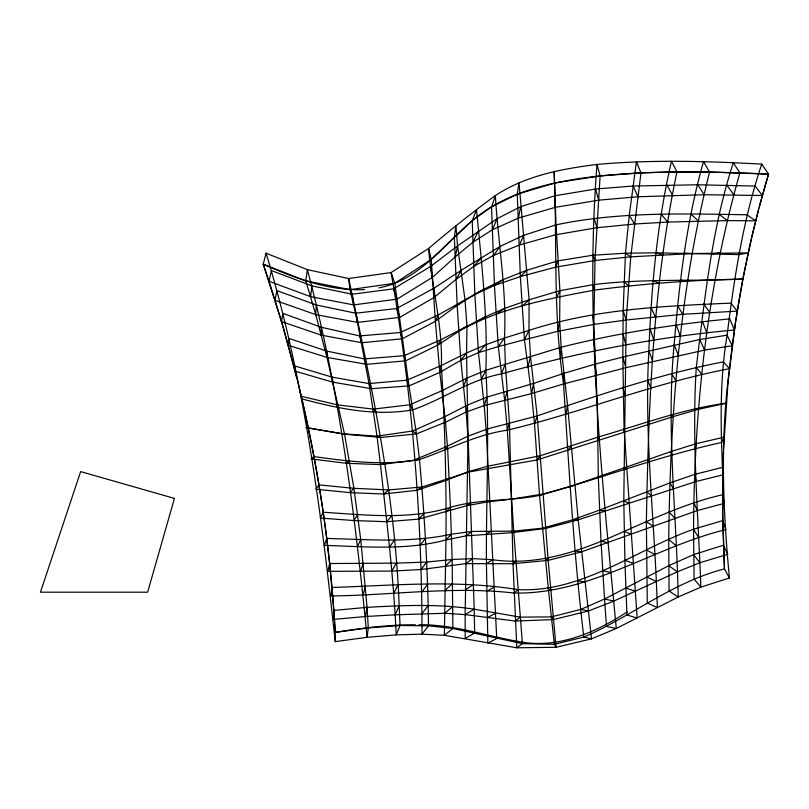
<?xml version="1.0" encoding="UTF-8"?>
<svg xmlns="http://www.w3.org/2000/svg" width="809" height="809" viewBox="0 0 809 809"><rect width="100%" height="100%" fill="white"/><g stroke="black" fill="none" stroke-linecap="round" stroke-linejoin="round"><path stroke-width="1.21" d="M266.06 253.187L263.228 264.199C293.728 353.118 314.954 445.203 326.735 538.46L324.328 545.377C364.879 546.591 406.29 550.646 445.971 539.927C446.497 481.739 444.829 423.562 441.36 365.476C442.826 325.966 431.784 287.61 428.598 248.474C450.229 230.069 472.405 212.302 495.361 195.576C525.567 175.654 561.699 168.848 597.012 164.449C651.801 159.484 706.884 161.173 761.734 164.116L768.55 174.087C749.528 237.553 736.716 302.839 729.506 368.692C720.111 438.266 722.781 508.335 729.425 577.97L700.877 587.132L678.195 597.002L616.296 628.492L591.521 638.857L556.046 647.291L516.809 647.787L444.353 635.298L422.015 634.155L396.208 634.863L367.074 637.33L335.229 641.618C321.042 510.934 304.437 379.31 266.06 253.187L307.38 269.67L348.669 278.518L391.101 272.572L428.598 248.474L431.258 259.467L435.373 321.345L439.813 372.383L445.496 422.187L447.67 449.076L450.421 507.344L452.15 559.494L452.878 628.512L444.353 635.298L445.971 539.927L451.422 534.183L471.95 531.462L513.695 531.119L542.394 528.186L572.438 519.843L599.52 510.125L669.791 482.963L694.648 474.398L722.953 467.238L722.72 520.602L724.48 568.929L729.425 577.97M486.431 563.58C485.997 499.143 489.667 434.676 485.855 370.289C487.857 316.471 481.547 263.087 476.511 209.632L472.223 220.624L474.853 294.415L478.473 352.643L484.197 405.572L486.472 434.696L496.736 638.534L487.847 643.165L486.431 563.58L492.823 559.737C538.754 566.411 583.067 550.009 624.204 531.341C656.261 517.325 688.237 502.49 722.538 494.764L724.207 503.38L697.297 510.56L581.57 551.839L548.178 560.364L513.017 563.711L465.762 563.651L421.084 569.526L391.809 571.093L327.867 571.306L329.647 563.539L326.735 538.46C368.287 539.421 410.446 543.152 451.422 534.183M528.975 330.416L529.116 299.795L519.004 182.49L517.264 194.18L520.359 276.557L524.444 339.76L531.493 393.599L534.516 423.845L539.542 495.381L548.32 588.558L554.367 644.318L556.046 647.291L548.178 560.364L537.186 415.917L530.512 356.577L528.975 330.416C594.039 309.149 663.087 306.014 730.952 303.142L737.242 311.121L682.715 314.296L626.206 320.01L593.796 324.449L557.775 331.296L524.444 339.76L498.293 346.565L478.473 352.643L460.827 360.339L439.813 372.383L409 385.923L371.28 388.674L332.873 382.182L295.113 371.179L295.507 366.194L332.287 377.186L369.015 383.577L406.907 380.169L441.36 365.476L466.54 352.957L485.471 344.877L504.492 337.99L528.975 330.416L524.444 339.76M723.458 451.644L722.599 512.067L724.48 568.929C673.159 581.853 631.708 616.347 583.815 637.067C573.723 552.982 568.98 468.421 563.539 383.962C552.83 313.508 557.28 242.113 554.114 171.215L556.036 224.862L559.919 290.674L559.656 321.456L561.153 347.233L567.574 405.592L578.202 519.823L591.521 638.857L583.815 637.067L554.367 644.318L522.402 643.661L452.878 628.512L428.497 625.792L400.061 625.529L368.307 627.905L335.219 632.385L335.229 641.618M445.971 539.927L466.257 535.841L512.148 532.635L545.65 528.429L578.202 519.823L696.144 481.486L722.75 474.903C720.789 428.325 719.272 381.312 727.109 335.159L732.236 345.726L704.599 350.095L625.903 367.691L622.819 357.042L623.163 310.605L625.458 253.217L629.24 215.386L636.44 161.82L640.981 172.873L630.747 256.847L626.206 320.01L623.79 500.852L624.902 560.303L626.924 614.971L637.168 618.056L624.083 428.962L622.819 357.042L699.704 339.527L727.109 335.159C734.279 277.426 743.158 219.492 761.734 164.116M465.155 614.597L468.037 436.172L466.54 352.957L466.975 325.987L465.003 299.755L457.56 245.916L455.942 225.711L454.334 237.047L457.156 305.377L460.827 360.339L466.156 412.044L468.199 440.217L474.226 609.197L474.65 633.012L465.215 638.412L465.155 614.597L474.226 609.197L520.288 617.125L551.344 616.903L580.842 609.389L604.535 599.024L668.74 565.683L693.657 554.62L723.398 545.226L727.797 554.276L699.876 562.73L677.376 571.811L613.91 601.047L588.335 611.038L553.255 619.593L515.161 621.039L465.155 614.597L444.697 613.273L395.166 614.82L365.506 616.519L333.46 619.411L333.824 610.421L329.647 563.539L396.258 563.135L426.656 562.073L452.15 559.494L472.881 558.604L492.823 559.737M646.371 521.643C648.596 404.621 652.772 286.831 676.941 171.912L671.49 161.213C657.08 223.436 651.376 287.074 648.869 350.762C643.974 436.435 654.936 521.906 657.312 607.498L647.281 603.079L646.371 521.643L653.298 526.275M693.525 529.238C694.314 409.212 706.854 288.53 739.901 172.853L733.308 162.73C711.698 229.008 704.801 298.521 696.286 367.306C691.695 440.581 698.218 513.907 700.877 587.132L694.122 579.092L693.525 529.238L722.72 520.602L725.895 529.582C654.046 546.924 590.236 594.635 514.018 593.048C453.01 585.949 392.021 595.363 330.901 595.94L331.983 587.496C394.013 585.453 456.498 579.547 518.124 589.66C582.571 592.724 635.348 549.847 693.525 529.238L698.541 537.388M504.492 337.99C506.838 290.279 498.101 243.064 495.361 195.576L491.559 206.821L494.43 285.466L498.293 346.565L504.674 400.324L507.324 430.196L513.695 531.119L522.402 643.661L516.809 647.787L513.017 563.711L509.437 423.067L505.352 363.888L504.492 337.99L498.293 346.565M668.709 539.441C670.307 416.129 679.267 291.968 709.574 172.054L703.486 161.648C686.457 221.413 679.226 283.201 674.109 344.937C666.09 428.851 676.627 512.997 678.195 597.002L669.073 591.005L668.709 539.441L676.193 545.762M458.996 331.124C500.498 307.895 548.178 298.642 594.473 290.138L594.999 260.498L600.116 175.897L597.012 164.449C584.755 319.383 601.603 474.337 616.296 628.492L606.507 626.459L604.535 599.024L600.996 541.15L598.316 477.017L597.264 404.207L593.796 324.449L594.473 290.138L593.442 284.616L559.919 290.674L529.116 299.795L504.846 308.33L485.885 316.541L440.865 339.8L404.116 355.687L364.414 358.913L326.775 351.086L289.228 338.536L288.257 345.271L326.967 357.396L366.528 364.333L405.643 360.844L437.588 345.251L466.975 325.987M723.57 448.944L727.726 386.469A44.505 1.365 -85 0 1 728.585 377.439M344.533 434.14L326.967 357.396L315.763 314.63L305.782 280.834L307.38 269.67C339.376 389.857 355.009 513.755 367.074 637.33L368.307 627.905L367.043 607.337L360.743 539.563L353.917 488.323L344.533 434.14L306.207 427.617L344.533 434.14L381.11 437.447L416.463 433.887L445.496 422.187L466.156 412.044L484.197 405.572L531.493 393.599L563.539 383.962L564.035 373.313L594.746 364.222L622.819 357.042M555.54 234.782L556.036 224.862C618.754 211.634 683.231 213.718 746.94 214.779L755.677 220.796L727.422 220.614L667.84 222.07L634.58 224.012L597.052 227.703L555.54 234.782L519.54 244.985L493.611 255.391L474.054 266.201L456.215 279.226L433.927 297.601L399.676 317.381L357.669 322.407L315.763 314.63L275.08 300.341L276.85 290.593L316.299 304.983L355.697 313.214L396.582 308.532L433.816 288.328L461.231 270.287L499.992 246.472L523.575 235.338L556.036 224.862M315.763 314.63L316.299 304.983M560.516 358.377L561.153 347.233C616.468 333.298 673.048 324.338 729.799 318.877L734.37 330.021C655.502 337.07 577.596 352.512 501.418 373.91C469.564 379.886 443.008 399.252 412.812 409.809C375.416 416.534 337.98 408.525 301.848 398.898L301.09 396.238L337.232 404.834L373.242 409.121L409.829 404.773L442.553 390.413L466.823 378.116L485.855 370.289L561.153 347.233M728.575 377.621L735.583 321.76M310.616 296.681L311.88 285.88L271.45 270.59L268.972 281.279L310.616 296.681L353.695 304.902L397.128 299.138L432.522 277.295L455.234 256.827L473.123 242.043L492.6 229.675L518.438 218.086L555.328 207.326L598.68 200.177L637.896 196.759L704.164 194.736L762.351 195.505L755.181 186.06L697.803 184.786L633.204 186.04L595.576 189.013L554.681 195.818L520.591 206.71L496.898 218.814L457.56 245.916L430.388 266.586L393.548 288.833L352.188 294.223L311.88 285.88M735.765 320.607L742.895 278.923L751.44 238.412M365.506 616.519L367.043 607.337C402.72 605.395 438.781 603.686 474.226 609.197M518.438 218.086L520.591 206.71M557.775 331.296L559.656 321.456M565.966 413.965L567.574 405.592C618.733 388.563 670.337 372.039 723.367 361.886L729.506 368.692C653.834 382.981 582.035 412.297 507.324 430.196C476.329 434.484 448.762 449.582 419.497 459.522C384.427 465.863 348.881 461.545 313.943 456.539L311.111 458.895L345.979 463.254L380.473 464.619L419.497 459.522C424.422 514.817 427.921 570.274 428.497 625.792L422.015 634.155C421.863 513.037 411.912 391.91 391.101 272.572L394.772 283.261L409 385.923L416.463 433.887L419.497 459.522M531.493 393.599L533.647 383.395L564.035 373.313M455.234 256.827L457.56 245.916M486.472 434.696L487.716 428.871L537.186 415.917L567.574 405.592M466.156 412.044L467.713 404.955L487.038 397.098L533.647 383.395M695.032 448.57L696.114 443.686L724.095 437.143L721.527 442.513C659.74 456.003 600.42 478.503 539.542 495.381C510.064 501.378 479.434 498.718 450.421 507.344C409.162 520.116 365.516 514.928 323.185 512.239L320.293 518.053L353.938 520.551L386.793 521.714L418.789 519.115L466.904 505.645L486.846 502.035L511.399 499.102L543.082 494.026L574.815 485.137M439.813 372.383L441.36 365.476M751.703 237.3L758.7 209.035M527.862 367.296L530.512 356.577M363.251 594.453L365.405 585.827M759.206 207.104L768.55 174.087L709.574 172.054L676.941 171.912L640.981 172.873L600.116 175.897L554.984 182.976L517.264 194.18L491.559 206.821L472.223 220.624L431.258 259.467L394.772 283.261L349.963 289.632L305.782 280.834L263.228 264.199L282.28 324.166L296.933 378.44M504.674 400.324L507.455 390.828M507.324 430.196L509.437 423.067M484.197 405.572L487.038 397.098M534.516 423.845L537.186 415.917M360.581 571.215L363.312 563.276M597.578 440.945L599.085 436.789C641.102 424.543 682.836 409.02 726.28 403.175L698.501 409.283L673.23 416.615L536.933 459.977L469.594 471.859L421.853 487.018L388.755 489.92L353.917 488.323L318.938 484.874L315.834 489.202L350.044 492.651L383.709 493.986L416.979 490.294L445.739 480.495L467.592 471.89L487.412 466.297L540.331 455.73L599.085 436.789M509.357 465.145L510.621 461.818M501.418 373.91L505.352 363.888M492.6 229.675L496.898 218.814M463.496 386.378L466.823 378.116M555.389 267.213L557.977 260.852L592.916 255.219L625.458 253.217L655.512 252.823L739.102 254.582L748.194 252.893L691.988 253.541L630.747 256.847L594.999 260.498L555.389 267.213L520.359 276.557L494.43 285.466L474.853 294.415L457.156 305.377L435.373 321.345L402.336 338.769L361.835 342.743L321.163 335.108L281.532 321.628L282.776 313.316L321.153 327.24L359.611 335.927L400.293 332.509L438.084 315.025L484.166 289.147L502.976 279.712L526.831 270.216L557.977 260.852M519.54 244.985L523.575 235.338M435.373 321.345L438.084 315.025M399.14 605.719L400.061 625.529L396.208 634.863L395.166 614.82L399.14 605.719C395.186 494.936 371.665 386.53 348.669 278.518L349.963 289.632L357.669 322.407M357.477 546.641L360.743 539.563M473.123 242.043L478.008 231.505M395.166 614.82L393.68 593.553L397.886 584.958M481.304 379.441L485.855 370.289M556.643 297.045L559.919 290.674M456.215 279.226L461.231 270.287M393.68 593.553L391.809 571.093L396.258 563.135M437.588 345.251L440.865 339.8M353.938 520.551L357.629 514.605M391.809 571.093L389.513 547.248L394.216 540.129M493.611 255.391L499.992 246.472M421.641 592.279L427.567 584.341M421.084 569.526L426.656 562.073M421.873 613.788L428.163 605.536M567.797 450.643L571.255 446.143M460.827 360.339L466.54 352.957M420.154 545.276L425.413 538.582M536.933 459.977L540.331 455.73M389.513 547.248L386.793 521.714L391.728 515.778M474.054 266.201L481.193 257.768M350.044 492.651L353.917 488.323M478.473 352.643L485.471 344.877M418.789 519.115L423.815 513.644M446.022 511.794L450.421 507.344M445.688 565.885L452.15 559.494M512.148 532.635L513.695 531.119M520.359 276.557L526.831 270.216M522.452 306.065L529.116 299.795M445.253 590.226L452.625 583.532M513.017 563.711L515.92 561.082M444.697 613.273L452.858 606.497M514.018 593.048L518.124 589.66M386.793 521.714L383.709 493.986L388.755 489.92M466.257 535.841L471.95 531.462M515.161 621.039L520.288 617.125M466.904 505.645L470.838 502.682M457.156 305.377L465.003 299.755M465.762 563.651L472.881 558.604M496.392 314.044L504.846 308.33M494.43 285.466L502.976 279.712M416.979 490.294L421.853 487.018M465.418 589.771L473.639 584.452M486.492 534.051L491.316 531.078M627.258 611.857C595.191 632.85 556.976 649.415 517.922 641.416C484.955 635.611 452.757 624.204 418.89 624.791M345.979 463.254L349.589 461.11M474.853 294.415L484.166 289.147M486.634 591.359L494.228 587.051M476.693 321.679L485.885 316.541M445.739 480.495L449.187 478.635M487.028 617.813L495.533 613.262M341.732 433.766L377.024 436.172L412.58 431.015L444.07 417.08L467.713 404.955M414.926 459.654L445.132 447.195L468.037 436.172L487.716 428.871M486.846 502.035L489.718 500.7M539.542 495.381L543.082 494.026M569.951 486.634L671.106 451.543L696.114 443.686M383.709 493.986L380.473 464.619L385.286 463.152M563.539 383.962L625.903 367.691M378.946 287.842C426.353 279.085 450.31 232.335 488.848 208.51C516.243 191.258 548.229 183.35 579.891 178.455C642.376 169.769 705.701 171.326 768.55 174.087M598.316 477.017L602.179 476.299M367.043 607.337L333.824 610.421L335.219 632.385C361.694 628.077 388.441 624.69 415.3 624.76M594.473 290.138C643.671 283.635 693.252 279.954 742.864 279.075C693.131 281.37 643.044 278.529 593.442 284.616M711.445 253.915L720.232 252.873M707.299 279.995L715.075 279.752M467.592 471.89L469.594 471.859M364.535 289.652C329.121 291.189 295.083 278.296 263.228 264.199M572.438 519.843L578.202 519.823M683.908 253.177L691.988 253.541M542.394 528.186L545.65 528.429M694.425 408.919L698.501 409.283M575.118 551.05L581.57 551.839M599.52 510.125L605.233 511.015M680.551 280.116L687.478 281.229M577.939 580.791L584.958 582.086M623.749 468.158L626.54 468.745M604.535 599.024L613.91 601.047M580.842 609.389L588.335 611.038M600.996 541.15L608.196 542.758M602.695 570.658L611.098 572.59M655.512 252.823L662.561 254.784M355.697 313.214L369.015 383.577L377.024 436.172L381.11 437.447M625.822 588.092L635.611 591.258M624.902 560.303L633.589 563.529M624.204 531.341L631.414 534.385M653.217 280.632L659.052 283.231M623.79 500.852L629.068 503.208M545.327 559.08L548.178 560.364M646.725 576.938L656.301 581.479M646.401 549.877L654.865 554.59M670.904 415.29L673.23 416.615M625.458 253.217L630.747 256.847M668.74 565.683L677.376 571.811M412.58 431.015L416.463 433.887M445.132 447.195L447.67 449.076M719.019 214.233L727.422 220.614M646.704 491.832L651.558 495.826M548.32 588.558L550.707 590.621M690.744 213.94L698.41 221.049M624.467 281.876L628.573 285.971M647.503 459.734L649.576 461.828M669.023 512.016L674.969 518.266M661.115 214.223L667.84 222.07M373.242 409.121L376.316 412.823M696.286 367.306L701.808 374.334M693.657 554.62L699.876 562.73M726.947 185.241L733.864 194.858M703.779 304.083L709.655 312.274M551.344 616.903L553.255 619.593M669.791 482.963L673.654 488.575M697.803 184.786L704.164 194.736M629.24 215.386L634.58 224.012M671.682 373.697L676.142 381.11M677.639 305.711L682.715 314.296M409.829 404.773L412.812 409.809M666.859 184.927L672.542 195.242M337.232 404.834L338.86 407.787M647.716 421.934L648.99 424.31M651.103 307.824L655.33 316.825M699.704 339.527L704.599 350.095M647.544 380.513L651.154 388.28M369.015 383.577L371.28 388.674M633.204 186.04L637.896 196.759M693.829 502.652L697.297 510.56M674.109 344.937L678.539 355.505M702.394 321.507L706.803 332.641M592.916 255.219L594.999 260.498M364.414 358.913L366.528 364.333M487.412 466.297L488.11 468.098M648.869 350.762L652.782 361.35M676.284 325.117L680.339 336.22M406.907 380.169L409 385.923M396.582 308.532L399.676 317.381M393.548 288.833L397.128 299.138M400.293 332.509L402.336 338.769M359.611 335.927L361.835 342.743M650.214 329.162L653.803 340.265M623.163 310.605L626.206 320.01M594.028 218.268L597.052 227.703M622.849 387.754L625.367 395.864M671.106 451.543L672.178 455.143M404.116 355.687L405.643 360.844M444.07 417.08L445.496 422.187M595.576 189.013L598.68 200.177M622.991 333.743L625.842 344.887M299.684 389.695C318.746 469.311 330.689 550.646 335.219 632.385M694.648 474.398L696.144 481.486M430.388 266.586L432.522 277.295M594.746 364.222L596.395 374.951M352.188 294.223L353.695 304.902M593.422 339.386L594.908 350.6M377.024 436.172L380.473 464.619M332.287 377.186L332.873 382.182M592.734 314.671L593.796 324.449M596.546 395.813L597.264 404.207M624.083 428.962L624.275 432.33M554.681 195.818L555.328 207.326M468.037 436.172L468.199 440.217M326.775 351.086L326.967 357.396M442.553 390.413L442.695 397.33M433.816 288.328L433.927 297.601M321.153 327.24L321.163 335.108M174.441 498.405L147.642 592.188L40.45 592.188L80.647 471.607L174.441 498.405"/></g></svg>
